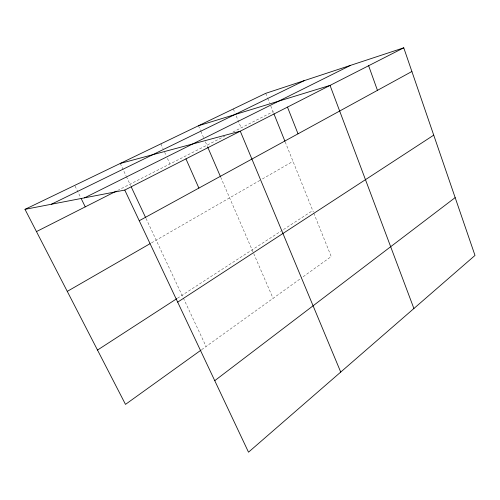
<?xml version="1.0" encoding="UTF-8"?>
<svg xmlns="http://www.w3.org/2000/svg" width="500" height="500" viewBox="0 0 500 500"><rect width="100%" height="100%" fill="white"/><g stroke="black" fill="none" stroke-linecap="round" stroke-linejoin="round"><path stroke-width="0.38" stroke-dasharray="2.5 1.88" d="M201.631 349.675L301.881 277.656M303.131 276.756L331.219 256.575L313.619 212.725M177.475 298.238L282.175 230.381M283.488 229.537L312.756 210.569M151.469 242.875L261.094 179.719M262.438 178.95L292.994 161.344M117.581 190.481L224.719 136.194M232.944 132.025L273.069 111.694M75.05 186.081L80.494 197.169M120.231 163.45L126.069 175.906M126.394 176.6L130.619 185.606M146.031 218.475L183.038 297.375M183.363 298.081L206.069 346.488M160.888 143.856L163.069 148.706M164.625 152.175L166.188 155.644M167.431 158.412L169.925 163.962M198.469 125.744L200.569 130.619M200.875 131.312L203.581 137.575M205.381 141.75L207.5 146.65M220.712 177.231L273.062 298.356M233.312 108.956L235.056 113.156M236.225 115.956L241.175 127.856M265.706 93.344L267.4 97.575M267.688 98.281L269.669 103.225M270.8 106.044L273.644 113.131M285.2 141.912L313.331 212.006"/><path stroke-width="0.75" d="M214.75 380.669L455.163 197.613M201 350.131L125.494 404.381L25 209.344L265.706 93.344L403.762 47.819L475 255.431L248.512 452.181L124.769 190.069L25 209.344M177.675 302.137L433.725 135.15M97.506 350.062L176.819 298.663M67.269 291.381L150.119 243.65M139.244 220.731L411.887 71.5M124.769 190.069L403.762 47.819M36.463 231.594L116.206 191.181M84.537 197.838L350.6 65.344M51.356 204.25L304.256 80.631M198.469 125.744L330.037 85.406L413.9 308.512M120.231 163.45L240.275 131.175L340.725 372.075M81.175 198.55L85.256 206.869M131.275 187.006L145.706 217.775M185.95 158.869L198.881 188.088M207.806 147.363L220.406 176.519M273.938 113.85L284.913 141.194M287.475 107.106L298.031 133.819M368.625 65.731L377.45 90.35"/></g></svg>
